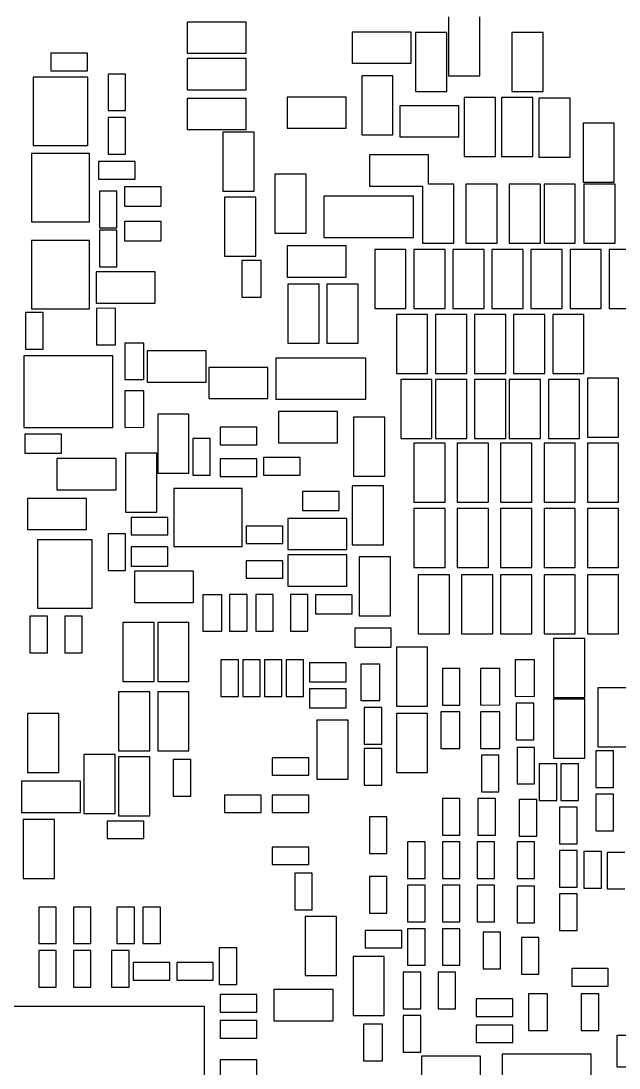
# Model space of a CAD drawing. Header units: millimetres. Extents: x 15 to 418, y 12 to 300.
# Drawn here: x 146.62 to 164.12, y 153.2 to 183.85 of the extents above; entities that cross this region are included whole.
import ezdxf

# ---------------------------------------------------------------- set-up
doc = ezdxf.new("R2010")
doc.units = ezdxf.units.MM
doc.header["$LTSCALE"] = 23.1
doc.layers.get('0').update_dxf_attribs({"linetype": 'CONTINUOUS'})

msp = doc.modelspace()

# ---------------------------------------------------------------- linework, layer by layer
at = {"color": 7, "linetype": 'Continuous'}
for p, q in [((159.13, 183.968), (159.13, 182.241)), ((160.044, 182.241), (160.044, 183.968)), ((151.484, 183.816), (151.484, 182.901)), ((153.212, 183.816), (151.484, 183.816)), ((153.212, 182.901), (153.212, 183.816)), ((156.31, 183.524), (156.31, 182.61)), ((158.038, 183.524), (156.31, 183.524)), ((158.038, 182.61), (158.038, 183.524)), ((158.165, 183.511), (158.165, 181.784)), ((159.079, 183.511), (158.165, 183.511)), ((159.079, 181.784), (159.079, 183.511)), ((160.984, 183.511), (160.984, 181.784)), ((161.898, 183.511), (160.984, 183.511)), ((161.898, 181.784), (161.898, 183.511)), ((147.494, 182.904), (147.494, 182.391)), ((148.566, 182.904), (147.494, 182.904)), ((148.566, 182.391), (148.566, 182.904)), ((151.484, 182.901), (153.212, 182.901)), ((151.484, 182.749), (151.484, 181.834)), ((153.212, 182.749), (151.484, 182.749)), ((153.212, 181.834), (153.212, 182.749)), ((147.494, 182.391), (148.566, 182.391)), ((156.31, 182.61), (158.038, 182.61)), ((146.976, 182.203), (146.976, 180.203)), ((148.576, 182.203), (146.976, 182.203)), ((148.576, 180.203), (148.576, 182.203)), ((149.171, 182.294), (149.171, 181.222)), ((149.684, 182.294), (149.171, 182.294)), ((149.684, 181.222), (149.684, 182.294)), ((156.59, 182.241), (156.59, 180.514)), ((157.504, 182.241), (156.59, 182.241)), ((157.504, 180.514), (157.504, 182.241)), ((159.13, 182.241), (160.044, 182.241)), ((151.484, 181.834), (153.212, 181.834)), ((158.165, 181.784), (159.079, 181.784)), ((160.984, 181.784), (161.898, 181.784)), ((151.484, 181.58), (151.484, 180.666)), ((153.212, 181.58), (151.484, 181.58)), ((153.212, 180.666), (153.212, 181.58)), ((154.405, 181.619), (154.405, 180.705)), ((156.133, 181.619), (154.405, 181.619)), ((156.133, 180.705), (156.133, 181.619)), ((159.587, 181.606), (159.587, 179.879)), ((160.501, 181.606), (159.587, 181.606)), ((160.501, 179.879), (160.501, 181.606)), ((160.679, 181.606), (160.679, 179.879)), ((161.594, 181.606), (160.679, 181.606)), ((161.594, 179.879), (161.594, 181.606)), ((161.771, 181.583), (161.771, 179.856)), ((162.686, 181.583), (161.771, 181.583)), ((162.686, 179.856), (162.686, 181.583)), ((149.171, 181.222), (149.684, 181.222)), ((157.707, 181.365), (157.707, 180.451)), ((159.435, 181.365), (157.707, 181.365)), ((159.435, 180.451), (159.435, 181.365)), ((149.171, 181.024), (149.171, 179.952)), ((149.684, 181.024), (149.171, 181.024)), ((149.684, 179.952), (149.684, 181.024)), ((163.067, 180.857), (163.067, 179.13)), ((163.981, 180.857), (163.067, 180.857)), ((163.981, 179.13), (163.981, 180.857)), ((151.484, 180.666), (153.212, 180.666)), ((152.526, 180.59), (152.526, 178.863)), ((153.44, 180.59), (152.526, 180.59)), ((153.44, 178.863), (153.44, 180.59)), ((154.405, 180.705), (156.133, 180.705)), ((156.59, 180.514), (157.504, 180.514)), ((157.707, 180.451), (159.435, 180.451)), ((146.926, 179.964), (146.926, 177.964)), ((148.626, 179.964), (146.926, 179.964)), ((146.976, 180.203), (148.576, 180.203)), ((148.626, 177.964), (148.626, 179.964)), ((149.171, 179.952), (149.684, 179.952)), ((156.818, 179.929), (156.818, 179.015)), ((158.546, 179.929), (156.818, 179.929)), ((158.546, 179.066), (158.546, 179.929)), ((148.891, 179.729), (148.891, 179.216)), ((149.963, 179.729), (148.891, 179.729)), ((149.963, 179.216), (149.963, 179.729)), ((159.587, 179.879), (160.501, 179.879)), ((160.679, 179.879), (161.594, 179.879)), ((161.771, 179.856), (162.686, 179.856)), ((154.05, 179.359), (154.05, 177.631)), ((154.964, 179.359), (154.05, 179.359)), ((154.964, 177.631), (154.964, 179.359)), ((148.891, 179.216), (149.963, 179.216)), ((156.818, 179.015), (158.368, 179.015)), ((158.368, 179.015), (158.368, 177.339)), ((159.282, 179.066), (158.546, 179.066)), ((159.282, 177.339), (159.282, 179.066)), ((159.638, 179.066), (159.638, 177.339)), ((160.552, 179.066), (159.638, 179.066)), ((160.552, 177.339), (160.552, 179.066)), ((160.908, 179.066), (160.908, 177.339)), ((161.822, 179.066), (160.908, 179.066)), ((161.822, 177.339), (161.822, 179.066)), ((161.924, 179.066), (161.924, 177.339)), ((162.838, 179.066), (161.924, 179.066)), ((162.838, 177.339), (162.838, 179.066)), ((163.067, 179.13), (163.981, 179.13)), ((163.092, 179.066), (163.092, 177.339)), ((164.007, 179.066), (163.092, 179.066)), ((164.007, 177.339), (164.007, 179.066)), ((148.917, 178.865), (148.917, 177.793)), ((149.43, 178.865), (148.917, 178.865)), ((149.43, 177.793), (149.43, 178.865)), ((149.654, 178.99), (149.654, 178.43)), ((150.724, 178.99), (149.654, 178.99)), ((150.725, 178.454), (150.724, 178.99)), ((152.526, 178.863), (153.44, 178.863)), ((155.479, 178.717), (155.479, 177.511)), ((158.108, 178.717), (155.479, 178.717)), ((158.108, 177.511), (158.108, 178.717)), ((149.654, 178.43), (150.724, 178.43)), ((150.724, 178.43), (150.725, 178.454)), ((152.577, 178.685), (152.577, 176.958)), ((153.491, 178.685), (152.577, 178.685)), ((153.491, 176.958), (153.491, 178.685)), ((146.926, 177.964), (148.626, 177.964)), ((148.917, 177.793), (149.43, 177.793)), ((149.654, 177.974), (149.654, 177.414)), ((150.724, 177.974), (149.654, 177.974)), ((150.725, 177.438), (150.724, 177.974)), ((148.917, 177.722), (148.917, 176.65)), ((149.43, 177.722), (148.917, 177.722)), ((149.43, 176.65), (149.43, 177.722)), ((154.05, 177.631), (154.964, 177.631)), ((155.479, 177.511), (158.108, 177.511)), ((146.926, 177.424), (146.926, 175.424)), ((148.626, 177.424), (146.926, 177.424)), ((148.626, 175.424), (148.626, 177.424)), ((149.654, 177.414), (150.724, 177.414)), ((150.724, 177.414), (150.725, 177.438)), ((154.405, 177.262), (154.405, 176.348)), ((156.133, 177.262), (154.405, 177.262)), ((156.133, 176.348), (156.133, 177.262)), ((158.368, 177.339), (159.282, 177.339)), ((159.638, 177.339), (160.552, 177.339)), ((160.908, 177.339), (161.822, 177.339)), ((161.924, 177.339), (162.838, 177.339)), ((163.092, 177.339), (164.007, 177.339)), ((152.577, 176.958), (153.491, 176.958)), ((156.971, 177.161), (156.971, 175.434)), ((157.885, 177.161), (156.971, 177.161)), ((157.885, 175.434), (157.885, 177.161)), ((158.114, 177.161), (158.114, 175.434)), ((159.028, 177.161), (158.114, 177.161)), ((159.028, 175.434), (159.028, 177.161)), ((159.257, 177.161), (159.257, 175.434)), ((160.171, 177.161), (159.257, 177.161)), ((160.171, 175.434), (160.171, 177.161)), ((160.4, 177.161), (160.4, 175.434)), ((161.314, 177.161), (160.4, 177.161)), ((161.314, 175.434), (161.314, 177.161)), ((161.543, 177.161), (161.543, 175.434)), ((162.457, 177.161), (161.543, 177.161)), ((162.457, 175.434), (162.457, 177.161)), ((162.686, 177.161), (162.686, 175.434)), ((163.6, 177.161), (162.686, 177.161)), ((163.6, 175.434), (163.6, 177.161)), ((163.829, 177.161), (163.829, 175.434)), ((164.743, 177.161), (163.829, 177.161)), ((148.917, 176.65), (149.43, 176.65)), ((153.084, 176.832), (153.084, 175.762)), ((153.644, 176.832), (153.084, 176.832)), ((153.644, 175.762), (153.644, 176.832)), ((148.817, 176.5), (148.817, 175.586)), ((150.545, 176.5), (148.817, 176.5)), ((150.545, 175.586), (150.545, 176.5)), ((154.405, 176.348), (156.133, 176.348)), ((154.431, 176.145), (154.431, 174.418)), ((155.345, 176.145), (154.431, 176.145)), ((155.345, 174.418), (155.345, 176.145)), ((155.574, 176.145), (155.574, 174.418)), ((156.488, 176.145), (155.574, 176.145)), ((156.488, 174.418), (156.488, 176.145)), ((153.084, 175.762), (153.108, 175.761)), ((153.108, 175.761), (153.644, 175.762)), ((146.926, 175.424), (148.626, 175.424)), ((148.817, 175.586), (150.545, 175.586)), ((149.366, 175.436), (148.83, 175.435)), ((148.83, 175.435), (148.83, 174.365)), ((149.389, 175.435), (149.366, 175.436)), ((149.389, 174.365), (149.389, 175.435)), ((156.971, 175.434), (157.885, 175.434)), ((158.114, 175.434), (159.028, 175.434)), ((159.257, 175.434), (160.171, 175.434)), ((160.4, 175.434), (161.314, 175.434)), ((161.543, 175.434), (162.457, 175.434)), ((162.686, 175.434), (163.6, 175.434)), ((163.829, 175.434), (164.743, 175.434)), ((146.758, 175.309), (146.758, 174.237)), ((147.271, 175.309), (146.758, 175.309)), ((147.271, 174.237), (147.271, 175.309)), ((157.606, 175.256), (157.606, 173.529)), ((158.52, 175.256), (157.606, 175.256)), ((158.52, 173.529), (158.52, 175.256)), ((158.749, 175.256), (158.749, 173.529)), ((159.663, 175.256), (158.749, 175.256)), ((159.663, 173.529), (159.663, 175.256)), ((159.892, 175.256), (159.892, 173.529)), ((160.806, 175.256), (159.892, 175.256)), ((160.806, 173.529), (160.806, 175.256)), ((161.035, 175.256), (161.035, 173.529)), ((161.949, 175.256), (161.035, 175.256)), ((161.949, 173.529), (161.949, 175.256)), ((162.178, 175.256), (162.178, 173.529)), ((163.092, 175.256), (162.178, 175.256)), ((163.092, 173.529), (163.092, 175.256)), ((150.192, 174.42), (149.655, 174.419)), ((149.655, 174.419), (149.655, 173.349)), ((150.215, 174.419), (150.192, 174.42)), ((150.215, 173.349), (150.215, 174.419)), ((154.431, 174.418), (155.345, 174.418)), ((155.574, 174.418), (156.488, 174.418)), ((146.758, 174.237), (147.271, 174.237)), ((148.83, 174.365), (149.389, 174.365)), ((150.316, 174.189), (150.316, 173.275)), ((152.043, 174.189), (150.316, 174.189)), ((152.043, 173.275), (152.043, 174.189)), ((146.705, 174.045), (146.705, 171.945)), ((149.305, 174.045), (146.705, 174.045)), ((149.305, 171.945), (149.305, 174.045)), ((154.082, 173.979), (154.082, 172.773)), ((156.711, 173.979), (154.082, 173.979)), ((156.711, 172.773), (156.711, 173.979)), ((152.119, 173.706), (152.119, 172.792)), ((153.847, 173.706), (152.119, 173.706)), ((153.847, 172.792), (153.847, 173.706)), ((157.606, 173.529), (158.52, 173.529)), ((158.749, 173.529), (159.663, 173.529)), ((159.892, 173.529), (160.806, 173.529)), ((161.035, 173.529), (161.949, 173.529)), ((162.178, 173.529), (163.092, 173.529)), ((149.655, 173.349), (150.215, 173.349)), ((150.316, 173.275), (152.043, 173.275)), ((157.733, 173.351), (157.733, 171.624)), ((158.647, 173.351), (157.733, 173.351)), ((158.647, 171.624), (158.647, 173.351)), ((158.749, 173.351), (158.749, 171.624)), ((159.663, 173.351), (158.749, 173.351)), ((159.663, 171.624), (159.663, 173.351)), ((159.892, 173.351), (159.892, 171.624)), ((160.806, 173.351), (159.892, 173.351)), ((160.806, 171.624), (160.806, 173.351)), ((160.908, 173.351), (160.908, 171.624)), ((161.822, 173.351), (160.908, 173.351)), ((161.822, 171.624), (161.822, 173.351)), ((162.051, 173.351), (162.051, 171.624)), ((162.965, 173.351), (162.051, 173.351)), ((162.965, 171.624), (162.965, 173.351)), ((163.194, 173.39), (163.194, 171.662)), ((164.108, 173.39), (163.194, 173.39)), ((164.108, 171.662), (164.108, 173.39)), ((149.655, 173.022), (149.655, 171.952)), ((150.215, 173.022), (149.655, 173.022)), ((150.215, 171.952), (150.215, 173.022)), ((152.119, 172.792), (153.847, 172.792)), ((154.082, 172.773), (156.711, 172.773)), ((150.621, 172.335), (150.621, 170.608)), ((151.535, 172.335), (150.621, 172.335)), ((151.535, 170.608), (151.535, 172.335)), ((154.151, 172.411), (154.151, 171.497)), ((155.879, 172.411), (154.151, 172.411)), ((155.879, 171.497), (155.879, 172.411)), ((156.349, 172.247), (156.349, 170.519)), ((157.263, 172.247), (156.349, 172.247)), ((157.263, 170.519), (157.263, 172.247)), ((146.705, 171.945), (149.305, 171.945)), ((146.733, 171.751), (146.732, 171.728)), ((146.732, 171.728), (146.733, 171.191)), ((147.803, 171.751), (146.733, 171.751)), ((147.803, 171.191), (147.803, 171.751)), ((149.655, 171.952), (149.679, 171.951)), ((149.679, 171.951), (150.215, 171.952)), ((152.447, 171.956), (152.447, 171.443)), ((153.519, 171.956), (152.447, 171.956)), ((153.519, 171.443), (153.519, 171.956)), ((163.194, 171.662), (164.108, 171.662)), ((151.647, 171.626), (151.647, 170.554)), ((152.16, 171.626), (151.647, 171.626)), ((152.16, 170.554), (152.16, 171.626)), ((152.447, 171.443), (153.519, 171.443)), ((154.151, 171.497), (155.879, 171.497)), ((157.733, 171.624), (158.647, 171.624)), ((158.114, 171.485), (158.114, 169.757)), ((159.028, 171.485), (158.114, 171.485)), ((158.749, 171.624), (159.663, 171.624)), ((159.028, 169.757), (159.028, 171.485)), ((159.384, 171.485), (159.384, 169.757)), ((160.298, 171.485), (159.384, 171.485)), ((159.892, 171.624), (160.806, 171.624)), ((160.298, 169.757), (160.298, 171.485)), ((160.654, 171.485), (160.654, 169.757)), ((161.568, 171.485), (160.654, 171.485)), ((160.908, 171.624), (161.822, 171.624)), ((161.568, 169.757), (161.568, 171.485)), ((161.924, 171.485), (161.924, 169.757)), ((162.838, 171.485), (161.924, 171.485)), ((162.051, 171.624), (162.965, 171.624)), ((162.838, 169.757), (162.838, 171.485)), ((164.108, 171.485), (163.194, 171.485)), ((163.194, 171.485), (163.194, 169.757)), ((164.108, 169.757), (164.108, 171.485)), ((146.733, 171.191), (147.803, 171.191)), ((147.674, 171.039), (147.674, 170.125)), ((149.402, 171.039), (147.674, 171.039)), ((149.402, 170.125), (149.402, 171.039)), ((149.681, 171.192), (149.681, 169.465)), ((150.595, 171.192), (149.681, 171.192)), ((150.595, 169.465), (150.595, 171.192)), ((153.717, 171.069), (153.717, 170.556)), ((154.789, 171.069), (153.717, 171.069)), ((154.789, 170.556), (154.789, 171.069)), ((152.447, 171.029), (152.447, 170.516)), ((153.519, 171.029), (152.447, 171.029)), ((153.519, 170.516), (153.519, 171.029)), ((150.621, 170.608), (151.535, 170.608)), ((151.647, 170.554), (152.16, 170.554)), ((152.447, 170.516), (153.519, 170.516)), ((153.717, 170.556), (154.789, 170.556)), ((156.349, 170.519), (157.263, 170.519)), ((147.674, 170.125), (149.402, 170.125)), ((151.094, 170.162), (151.094, 168.462)), ((153.094, 170.162), (151.094, 170.162)), ((153.094, 168.462), (153.094, 170.162)), ((156.31, 170.24), (156.31, 168.513)), ((157.225, 170.24), (156.31, 170.24)), ((157.225, 168.513), (157.225, 170.24)), ((146.811, 169.871), (146.811, 168.957)), ((148.538, 169.871), (146.811, 169.871)), ((148.538, 168.957), (148.538, 169.871)), ((154.861, 170.075), (154.86, 170.051)), ((154.86, 170.051), (154.861, 169.515)), ((155.931, 170.075), (154.861, 170.075)), ((155.931, 169.515), (155.931, 170.075)), ((154.861, 169.515), (155.931, 169.515)), ((158.114, 169.757), (159.028, 169.757)), ((158.114, 169.58), (158.114, 167.852)), ((159.028, 169.58), (158.114, 169.58)), ((159.028, 167.852), (159.028, 169.58)), ((159.384, 169.757), (160.298, 169.757)), ((159.384, 169.58), (159.384, 167.852)), ((160.298, 169.58), (159.384, 169.58)), ((160.298, 167.852), (160.298, 169.58)), ((160.654, 169.757), (161.568, 169.757)), ((160.654, 169.58), (160.654, 167.852)), ((161.568, 169.58), (160.654, 169.58)), ((161.568, 167.852), (161.568, 169.58)), ((161.924, 169.757), (162.838, 169.757)), ((161.924, 169.58), (161.924, 167.852)), ((162.838, 169.58), (161.924, 169.58)), ((162.838, 167.852), (162.838, 169.58)), ((163.194, 169.757), (164.108, 169.757)), ((164.108, 169.58), (163.194, 169.58)), ((163.194, 169.58), (163.194, 167.852)), ((164.108, 167.852), (164.108, 169.58)), ((149.681, 169.465), (150.595, 169.465)), ((149.844, 169.315), (149.844, 168.802)), ((150.916, 169.315), (149.844, 169.315)), ((150.916, 168.802), (150.916, 169.315)), ((154.431, 169.287), (154.431, 168.372)), ((156.158, 169.287), (154.431, 169.287)), ((156.158, 168.372), (156.158, 169.287)), ((146.811, 168.957), (148.538, 168.957)), ((153.209, 169.061), (153.209, 168.548)), ((154.281, 169.061), (153.209, 169.061)), ((154.281, 168.548), (154.281, 169.061)), ((147.103, 168.661), (147.103, 166.661)), ((148.703, 168.661), (147.103, 168.661)), ((148.703, 166.661), (148.703, 168.661)), ((149.171, 168.832), (149.171, 167.76)), ((149.684, 168.832), (149.171, 168.832)), ((149.684, 167.76), (149.684, 168.832)), ((149.844, 168.802), (150.916, 168.802)), ((149.845, 168.449), (149.845, 167.889)), ((150.915, 168.449), (149.845, 168.449)), ((150.916, 167.913), (150.915, 168.449)), ((151.094, 168.462), (153.094, 168.462)), ((153.209, 168.548), (154.281, 168.548)), ((154.431, 168.372), (156.158, 168.372)), ((156.31, 168.513), (157.225, 168.513)), ((153.209, 168.045), (153.209, 167.532)), ((154.281, 168.045), (153.209, 168.045)), ((154.281, 167.532), (154.281, 168.045)), ((154.431, 168.22), (154.431, 167.306)), ((156.158, 168.22), (154.431, 168.22)), ((156.158, 167.306), (156.158, 168.22)), ((156.514, 168.157), (156.514, 166.43)), ((157.428, 168.157), (156.514, 168.157)), ((157.428, 166.43), (157.428, 168.157)), ((149.171, 167.76), (149.684, 167.76)), ((149.845, 167.889), (150.915, 167.889)), ((149.941, 167.737), (149.941, 166.823)), ((151.668, 167.737), (149.941, 167.737)), ((150.915, 167.889), (150.916, 167.913)), ((151.668, 166.823), (151.668, 167.737)), ((158.114, 167.852), (159.028, 167.852)), ((159.384, 167.852), (160.298, 167.852)), ((160.654, 167.852), (161.568, 167.852)), ((161.924, 167.852), (162.838, 167.852)), ((163.194, 167.852), (164.108, 167.852)), ((153.209, 167.532), (154.281, 167.532)), ((158.241, 167.636), (158.241, 165.909)), ((159.155, 167.636), (158.241, 167.636)), ((159.155, 165.909), (159.155, 167.636)), ((160.425, 167.636), (159.511, 167.636)), ((159.511, 167.636), (159.511, 165.909)), ((160.425, 165.909), (160.425, 167.636)), ((161.568, 167.636), (160.654, 167.636)), ((160.654, 167.636), (160.654, 165.909)), ((161.568, 165.909), (161.568, 167.636)), ((162.838, 167.636), (161.924, 167.636)), ((161.924, 167.636), (161.924, 165.909)), ((162.838, 165.909), (162.838, 167.636)), ((164.108, 167.636), (163.194, 167.636)), ((163.194, 167.636), (163.194, 165.909)), ((164.108, 165.909), (164.108, 167.636)), ((152.727, 167.054), (152.727, 165.982)), ((153.24, 167.054), (152.727, 167.054)), ((153.24, 165.982), (153.24, 167.054)), ((153.489, 167.054), (153.489, 165.982)), ((154.002, 167.054), (153.489, 167.054)), ((154.002, 165.982), (154.002, 167.054)), ((154.431, 167.306), (156.158, 167.306)), ((154.505, 167.054), (154.505, 165.982)), ((155.018, 167.054), (154.505, 167.054)), ((155.018, 165.982), (155.018, 167.054)), ((149.941, 166.823), (151.668, 166.823)), ((151.941, 167.053), (151.941, 165.983)), ((152.501, 167.053), (151.941, 167.053)), ((152.501, 165.983), (152.501, 167.053)), ((155.242, 167.052), (155.241, 167.029)), ((155.241, 167.029), (155.242, 166.492)), ((156.312, 167.052), (155.242, 167.052)), ((156.312, 166.492), (156.312, 167.052)), ((147.103, 166.661), (148.703, 166.661)), ((155.242, 166.492), (156.312, 166.492)), ((146.885, 166.419), (146.885, 165.347)), ((147.398, 166.419), (146.885, 166.419)), ((147.398, 165.347), (147.398, 166.419)), ((147.901, 166.419), (147.901, 165.347)), ((148.414, 166.419), (147.901, 166.419)), ((148.414, 165.347), (148.414, 166.419)), ((149.605, 166.239), (149.605, 164.512)), ((150.519, 166.239), (149.605, 166.239)), ((150.519, 164.512), (150.519, 166.239)), ((150.621, 166.239), (150.621, 164.512)), ((151.535, 166.239), (150.621, 166.239)), ((151.535, 164.512), (151.535, 166.239)), ((156.514, 166.43), (157.428, 166.43)), ((151.941, 165.983), (151.965, 165.982)), ((151.965, 165.982), (152.501, 165.983)), ((152.727, 165.982), (153.24, 165.982)), ((153.489, 165.982), (154.002, 165.982)), ((154.505, 165.982), (155.018, 165.982)), ((156.385, 166.075), (156.385, 165.515)), ((157.455, 166.075), (156.385, 166.075)), ((157.456, 165.539), (157.455, 166.075)), ((158.241, 165.909), (159.155, 165.909)), ((159.511, 165.909), (160.425, 165.909)), ((160.654, 165.909), (161.568, 165.909)), ((161.924, 165.909), (162.838, 165.909)), ((163.194, 165.909), (164.108, 165.909)), ((157.455, 165.515), (157.456, 165.539)), ((163.118, 165.77), (162.203, 165.77)), ((162.203, 165.77), (162.203, 164.042)), ((163.118, 164.042), (163.118, 165.77)), ((146.885, 165.347), (147.398, 165.347)), ((147.901, 165.347), (148.414, 165.347)), ((156.385, 165.515), (157.455, 165.515)), ((157.606, 165.516), (157.606, 163.788)), ((158.52, 165.516), (157.606, 165.516)), ((158.52, 163.788), (158.52, 165.516)), ((152.473, 165.149), (152.473, 164.077)), ((152.986, 165.149), (152.473, 165.149)), ((152.986, 164.077), (152.986, 165.149)), ((153.108, 165.149), (153.108, 164.077)), ((153.621, 165.149), (153.108, 165.149)), ((153.621, 164.077), (153.621, 165.149)), ((153.743, 165.149), (153.743, 164.077)), ((154.256, 165.149), (153.743, 165.149)), ((154.256, 164.077), (154.256, 165.149)), ((154.378, 165.149), (154.378, 164.077)), ((154.891, 165.149), (154.378, 165.149)), ((154.891, 164.077), (154.891, 165.149)), ((155.064, 165.059), (155.063, 165.036)), ((155.063, 165.036), (155.064, 164.499)), ((156.134, 165.059), (155.064, 165.059)), ((156.134, 164.499), (156.134, 165.059)), ((157.1, 165.022), (156.564, 165.021)), ((156.564, 165.021), (156.564, 163.951)), ((157.124, 165.021), (157.1, 165.022)), ((157.124, 163.951), (157.124, 165.021)), ((161.645, 165.148), (161.085, 165.148)), ((161.085, 165.148), (161.085, 164.078)), ((161.645, 164.078), (161.645, 165.148)), ((159.463, 164.895), (158.95, 164.895)), ((158.95, 164.895), (158.95, 163.823)), ((159.463, 163.823), (159.463, 164.895)), ((160.629, 164.894), (160.069, 164.894)), ((160.069, 164.894), (160.069, 163.824)), ((160.629, 163.824), (160.629, 164.894)), ((149.605, 164.512), (150.519, 164.512)), ((150.621, 164.512), (151.535, 164.512)), ((155.064, 164.297), (155.063, 164.274)), ((155.064, 164.499), (156.134, 164.499)), ((156.134, 164.297), (155.064, 164.297)), ((156.134, 163.737), (156.134, 164.297)), ((164.413, 164.322), (163.499, 164.322)), ((163.499, 164.322), (163.499, 162.595)), ((149.478, 164.207), (149.478, 162.48)), ((150.392, 164.207), (149.478, 164.207)), ((150.392, 162.48), (150.392, 164.207)), ((150.621, 164.207), (150.621, 162.48)), ((151.535, 164.207), (150.621, 164.207)), ((151.535, 162.48), (151.535, 164.207)), ((152.473, 164.077), (152.986, 164.077)), ((153.108, 164.077), (153.621, 164.077)), ((153.743, 164.077), (154.256, 164.077)), ((154.378, 164.077), (154.891, 164.077)), ((155.063, 164.274), (155.064, 163.737)), ((161.085, 164.078), (161.109, 164.077)), ((161.109, 164.077), (161.645, 164.078)), ((162.203, 164.042), (163.118, 164.042)), ((163.118, 163.992), (162.203, 163.992)), ((162.203, 163.992), (162.203, 162.264)), ((163.118, 162.264), (163.118, 163.992)), ((155.064, 163.737), (156.134, 163.737)), ((156.564, 163.951), (157.124, 163.951)), ((157.177, 163.752), (156.664, 163.752)), ((156.664, 163.752), (156.664, 162.68)), ((157.177, 162.68), (157.177, 163.752)), ((157.606, 163.788), (158.52, 163.788)), ((158.95, 163.823), (159.463, 163.823)), ((160.069, 163.824), (160.093, 163.823)), ((160.093, 163.823), (160.629, 163.824)), ((161.622, 163.879), (161.109, 163.879)), ((161.109, 163.879), (161.109, 162.807)), ((161.622, 162.807), (161.622, 163.879)), ((146.811, 163.572), (146.811, 161.845)), ((147.725, 163.572), (146.811, 163.572)), ((147.725, 161.845), (147.725, 163.572)), ((155.282, 163.381), (155.282, 161.654)), ((156.196, 163.381), (155.282, 163.381)), ((156.196, 161.654), (156.196, 163.381)), ((158.52, 163.572), (157.606, 163.572)), ((157.606, 163.572), (157.606, 161.845)), ((158.52, 161.845), (158.52, 163.572)), ((159.437, 163.625), (158.901, 163.624)), ((158.901, 163.624), (158.901, 162.554)), ((159.461, 163.624), (159.437, 163.625)), ((159.461, 162.554), (159.461, 163.624)), ((160.629, 163.624), (160.069, 163.624)), ((160.069, 163.624), (160.069, 162.554)), ((160.629, 162.554), (160.629, 163.624)), ((161.109, 162.807), (161.622, 162.807)), ((149.478, 162.48), (150.392, 162.48)), ((150.621, 162.48), (151.535, 162.48)), ((156.664, 162.68), (157.177, 162.68)), ((157.177, 162.546), (156.664, 162.546)), ((156.664, 162.546), (156.664, 161.474)), ((157.177, 161.474), (157.177, 162.546)), ((158.901, 162.554), (159.461, 162.554)), ((160.069, 162.554), (160.093, 162.553)), ((160.093, 162.553), (160.629, 162.554)), ((161.647, 162.584), (161.134, 162.584)), ((161.134, 162.584), (161.134, 161.512)), ((161.647, 161.512), (161.647, 162.584)), ((163.958, 162.482), (163.445, 162.482)), ((163.445, 162.482), (163.445, 161.41)), ((163.499, 162.595), (164.413, 162.595)), ((163.958, 161.41), (163.958, 162.482)), ((148.462, 162.378), (148.462, 160.651)), ((149.376, 162.378), (148.462, 162.378)), ((149.376, 160.651), (149.376, 162.378)), ((149.478, 162.302), (149.478, 160.575)), ((150.392, 162.302), (149.478, 162.302)), ((150.392, 160.575), (150.392, 162.302)), ((151.076, 162.228), (151.076, 161.156)), ((151.589, 162.228), (151.076, 162.228)), ((151.589, 161.156), (151.589, 162.228)), ((153.971, 162.279), (153.971, 161.766)), ((155.043, 162.279), (153.971, 162.279)), ((155.043, 161.766), (155.043, 162.279)), ((160.606, 162.355), (160.093, 162.355)), ((160.093, 162.355), (160.093, 161.283)), ((160.606, 161.283), (160.606, 162.355)), ((162.203, 162.264), (163.118, 162.264)), ((146.811, 161.845), (147.725, 161.845)), ((157.606, 161.845), (158.52, 161.845)), ((162.295, 162.101), (161.782, 162.101)), ((161.782, 162.101), (161.782, 161.029)), ((162.295, 161.029), (162.295, 162.101)), ((162.93, 162.101), (162.417, 162.101)), ((162.417, 162.101), (162.417, 161.029)), ((162.93, 161.029), (162.93, 162.101)), ((146.633, 161.591), (146.633, 160.676)), ((148.36, 161.591), (146.633, 161.591)), ((148.36, 160.676), (148.36, 161.591)), ((153.971, 161.766), (155.043, 161.766)), ((155.282, 161.654), (156.196, 161.654)), ((156.664, 161.474), (157.177, 161.474)), ((160.093, 161.283), (160.606, 161.283)), ((161.134, 161.512), (161.647, 161.512)), ((163.445, 161.41), (163.958, 161.41)), ((151.076, 161.156), (151.589, 161.156)), ((153.646, 161.187), (152.574, 161.187)), ((152.574, 161.187), (152.574, 160.674)), ((153.646, 160.674), (153.646, 161.187)), ((155.043, 161.187), (153.971, 161.187)), ((153.971, 161.187), (153.971, 160.674)), ((155.043, 160.674), (155.043, 161.187)), ((159.463, 161.085), (158.95, 161.085)), ((158.95, 161.085), (158.95, 160.013)), ((159.463, 160.013), (159.463, 161.085)), ((160.504, 161.085), (159.991, 161.085)), ((159.991, 161.085), (159.991, 160.013)), ((160.504, 160.013), (160.504, 161.085)), ((161.711, 161.06), (161.197, 161.06)), ((161.197, 161.06), (161.197, 159.988)), ((161.711, 159.988), (161.711, 161.06)), ((161.782, 161.029), (162.295, 161.029)), ((162.417, 161.029), (162.93, 161.029)), ((163.958, 161.212), (163.445, 161.212)), ((163.445, 161.212), (163.445, 160.14)), ((163.958, 160.14), (163.958, 161.212)), ((146.633, 160.676), (148.36, 160.676)), ((148.462, 160.651), (149.376, 160.651)), ((152.574, 160.674), (153.646, 160.674)), ((153.971, 160.674), (155.043, 160.674)), ((162.892, 160.831), (162.379, 160.831)), ((162.379, 160.831), (162.379, 159.759)), ((162.892, 159.759), (162.892, 160.831)), ((146.684, 160.473), (146.684, 158.746)), ((147.598, 160.473), (146.684, 160.473)), ((147.598, 158.746), (147.598, 160.473)), ((149.145, 160.425), (149.145, 159.912)), ((150.217, 160.425), (149.145, 160.425)), ((149.478, 160.575), (150.392, 160.575)), ((150.217, 159.912), (150.217, 160.425)), ((157.329, 160.552), (156.816, 160.552)), ((156.816, 160.552), (156.816, 159.48)), ((157.329, 159.48), (157.329, 160.552)), ((158.95, 160.013), (159.463, 160.013)), ((159.991, 160.013), (160.504, 160.013)), ((163.445, 160.14), (163.958, 160.14)), ((149.145, 159.912), (150.217, 159.912)), ((158.447, 159.815), (157.934, 159.815)), ((157.934, 159.815), (157.934, 158.743)), ((158.447, 158.743), (158.447, 159.815)), ((159.463, 159.815), (158.95, 159.815)), ((158.95, 159.815), (158.95, 158.743)), ((159.463, 158.743), (159.463, 159.815)), ((160.479, 159.815), (159.966, 159.815)), ((159.966, 159.815), (159.966, 158.743)), ((160.479, 158.743), (160.479, 159.815)), ((161.647, 159.815), (161.134, 159.815)), ((161.134, 159.815), (161.134, 158.743)), ((161.197, 159.988), (161.711, 159.988)), ((161.647, 158.743), (161.647, 159.815)), ((162.379, 159.759), (162.892, 159.759)), ((155.043, 159.663), (153.971, 159.663)), ((153.971, 159.663), (153.971, 159.15)), ((155.043, 159.15), (155.043, 159.663)), ((156.816, 159.48), (157.329, 159.48)), ((162.892, 159.561), (162.379, 159.561)), ((162.379, 159.561), (162.379, 158.489)), ((162.892, 158.489), (162.892, 159.561)), ((163.603, 159.536), (163.09, 159.536)), ((163.09, 159.536), (163.09, 158.464)), ((163.603, 158.464), (163.603, 159.536)), ((164.289, 159.51), (163.776, 159.51)), ((163.776, 159.51), (163.776, 158.438)), ((153.971, 159.15), (155.043, 159.15)), ((155.145, 158.901), (154.632, 158.901)), ((154.632, 158.901), (154.632, 157.829)), ((155.145, 157.829), (155.145, 158.901)), ((157.329, 158.799), (156.816, 158.799)), ((156.816, 158.799), (156.816, 157.727)), ((157.329, 157.727), (157.329, 158.799)), ((146.684, 158.746), (147.598, 158.746)), ((157.934, 158.743), (158.447, 158.743)), ((158.447, 158.545), (157.934, 158.545)), ((157.934, 158.545), (157.934, 157.473)), ((158.447, 157.473), (158.447, 158.545)), ((158.95, 158.743), (159.463, 158.743)), ((159.463, 158.545), (158.95, 158.545)), ((158.95, 158.545), (158.95, 157.473)), ((159.463, 157.473), (159.463, 158.545)), ((159.966, 158.743), (160.479, 158.743)), ((160.479, 158.545), (159.966, 158.545)), ((159.966, 158.545), (159.966, 157.473)), ((160.479, 157.473), (160.479, 158.545)), ((161.134, 158.743), (161.647, 158.743)), ((161.647, 158.52), (161.134, 158.52)), ((161.134, 158.52), (161.134, 157.448)), ((161.647, 157.448), (161.647, 158.52)), ((162.379, 158.489), (162.892, 158.489)), ((162.892, 158.291), (162.379, 158.291)), ((162.379, 158.291), (162.379, 157.219)), ((162.892, 157.219), (162.892, 158.291)), ((163.09, 158.464), (163.603, 158.464)), ((163.776, 158.438), (164.289, 158.438)), ((147.139, 157.91), (147.139, 156.838)), ((147.652, 157.91), (147.139, 157.91)), ((147.652, 156.838), (147.652, 157.91)), ((148.155, 157.91), (148.155, 156.838)), ((148.668, 157.91), (148.155, 157.91)), ((148.668, 156.838), (148.668, 157.91)), ((149.938, 157.91), (149.425, 157.91)), ((149.425, 157.91), (149.425, 156.838)), ((149.938, 156.838), (149.938, 157.91)), ((150.7, 157.91), (150.187, 157.91)), ((150.187, 157.91), (150.187, 156.838)), ((150.7, 156.838), (150.7, 157.91)), ((154.632, 157.829), (155.145, 157.829)), ((155.853, 157.628), (154.939, 157.628)), ((154.939, 157.628), (154.939, 155.901)), ((155.853, 155.901), (155.853, 157.628)), ((156.816, 157.727), (157.329, 157.727)), ((157.934, 157.473), (158.447, 157.473)), ((158.447, 157.275), (157.934, 157.275)), ((157.934, 157.275), (157.934, 156.203)), ((158.447, 156.203), (158.447, 157.275)), ((158.95, 157.473), (159.463, 157.473)), ((159.463, 157.275), (158.95, 157.275)), ((158.95, 157.275), (158.95, 156.203)), ((159.463, 156.203), (159.463, 157.275)), ((159.966, 157.473), (160.479, 157.473)), ((161.134, 157.448), (161.647, 157.448)), ((157.761, 157.224), (156.689, 157.224)), ((156.689, 157.224), (156.689, 156.711)), ((157.761, 156.711), (157.761, 157.224)), ((160.656, 157.174), (160.143, 157.174)), ((160.143, 157.174), (160.143, 156.102)), ((160.656, 156.102), (160.656, 157.174)), ((161.774, 157.021), (161.261, 157.021)), ((161.261, 157.021), (161.261, 155.949)), ((161.774, 155.949), (161.774, 157.021)), ((162.379, 157.219), (162.892, 157.219)), ((147.139, 156.838), (147.652, 156.838)), ((147.139, 156.64), (147.139, 155.568)), ((147.652, 156.64), (147.139, 156.64)), ((147.652, 155.568), (147.652, 156.64)), ((148.155, 156.838), (148.668, 156.838)), ((148.155, 156.64), (148.155, 155.568)), ((148.668, 156.64), (148.155, 156.64)), ((148.668, 155.568), (148.668, 156.64)), ((149.785, 156.64), (149.272, 156.64)), ((149.272, 156.64), (149.272, 155.568)), ((149.425, 156.838), (149.938, 156.838)), ((149.785, 155.568), (149.785, 156.64)), ((150.187, 156.838), (150.7, 156.838)), ((152.935, 156.716), (152.422, 156.716)), ((152.422, 156.716), (152.422, 155.644)), ((152.935, 155.644), (152.935, 156.716)), ((156.689, 156.711), (157.761, 156.711)), ((157.25, 156.46), (156.336, 156.46)), ((156.336, 156.46), (156.336, 154.733)), ((157.25, 154.733), (157.25, 156.46)), ((150.979, 156.285), (149.907, 156.285)), ((149.907, 156.285), (149.907, 155.771)), ((150.979, 155.771), (150.979, 156.285)), ((152.249, 156.285), (151.177, 156.285)), ((151.177, 156.285), (151.177, 155.771)), ((152.249, 155.771), (152.249, 156.285)), ((157.934, 156.203), (158.447, 156.203)), ((158.95, 156.203), (159.463, 156.203)), ((160.143, 156.102), (160.656, 156.102)), ((163.806, 156.107), (162.734, 156.107)), ((162.734, 156.107), (162.734, 155.594)), ((163.806, 155.594), (163.806, 156.107)), ((149.907, 155.771), (150.979, 155.771)), ((151.177, 155.771), (152.249, 155.771)), ((154.939, 155.901), (155.853, 155.901)), ((158.32, 156.005), (157.807, 156.005)), ((157.807, 156.005), (157.807, 154.933)), ((158.32, 154.933), (158.32, 156.005)), ((159.336, 156.005), (158.823, 156.005)), ((158.823, 156.005), (158.823, 154.933)), ((159.336, 154.933), (159.336, 156.005)), ((161.261, 155.949), (161.774, 155.949)), ((147.139, 155.568), (147.652, 155.568)), ((148.155, 155.568), (148.668, 155.568)), ((149.272, 155.568), (149.785, 155.568)), ((152.422, 155.644), (152.935, 155.644)), ((155.752, 155.495), (154.024, 155.495)), ((154.024, 155.495), (154.024, 154.58)), ((155.752, 154.58), (155.752, 155.495)), ((162.734, 155.594), (163.806, 155.594)), ((153.519, 155.345), (152.447, 155.345)), ((152.447, 155.345), (152.447, 154.832)), ((153.519, 154.832), (153.519, 155.345)), ((161.012, 155.218), (159.94, 155.218)), ((159.94, 155.218), (159.94, 154.705)), ((161.012, 154.705), (161.012, 155.218)), ((162.003, 155.37), (161.466, 155.369)), ((161.466, 155.369), (161.466, 154.299)), ((162.026, 155.369), (162.003, 155.37)), ((162.026, 154.299), (162.026, 155.369)), ((163.527, 155.37), (163.014, 155.37)), ((163.014, 155.37), (163.014, 154.298)), ((163.527, 154.298), (163.527, 155.37)), ((151.99, 154.996), (138.99, 154.996)), ((151.99, 143.496), (151.99, 154.996)), ((152.447, 154.832), (153.519, 154.832)), ((157.807, 154.933), (158.32, 154.933)), ((158.823, 154.933), (159.336, 154.933)), ((153.519, 154.583), (152.447, 154.583)), ((152.447, 154.583), (152.447, 154.07)), ((153.519, 154.07), (153.519, 154.583)), ((154.024, 154.58), (155.752, 154.58)), ((156.336, 154.733), (157.25, 154.733)), ((158.32, 154.735), (157.807, 154.735)), ((157.807, 154.735), (157.807, 153.663)), ((158.32, 153.663), (158.32, 154.735)), ((159.94, 154.705), (161.012, 154.705)), ((157.2, 154.48), (156.64, 154.48)), ((156.64, 154.48), (156.64, 153.41)), ((157.2, 153.41), (157.2, 154.48)), ((161.012, 154.456), (159.94, 154.456)), ((159.94, 154.456), (159.94, 153.943)), ((161.012, 153.943), (161.012, 154.456)), ((161.466, 154.299), (162.026, 154.299)), ((163.014, 154.298), (163.527, 154.298)), ((152.447, 154.07), (153.519, 154.07)), ((159.94, 153.943), (161.012, 153.943)), ((165.785, 154.148), (164.057, 154.148)), ((164.057, 154.148), (164.057, 153.234)), ((157.807, 153.663), (158.32, 153.663)), ((163.3, 153.598), (160.7, 153.598)), ((160.7, 153.598), (160.7, 151.498)), ((163.3, 151.498), (163.3, 153.598)), ((153.519, 153.44), (152.447, 153.44)), ((152.447, 153.44), (152.447, 152.927)), ((153.519, 152.927), (153.519, 153.44)), ((156.64, 153.41), (156.664, 153.409)), ((156.664, 153.409), (157.2, 153.41)), ((160.07, 153.539), (158.342, 153.539)), ((158.342, 153.539), (158.342, 152.624)), ((160.07, 152.624), (160.07, 153.539)), ((164.057, 153.234), (165.785, 153.234))]:
    msp.add_line(p, q, dxfattribs=at)

doc.saveas('drawing.dxf')
